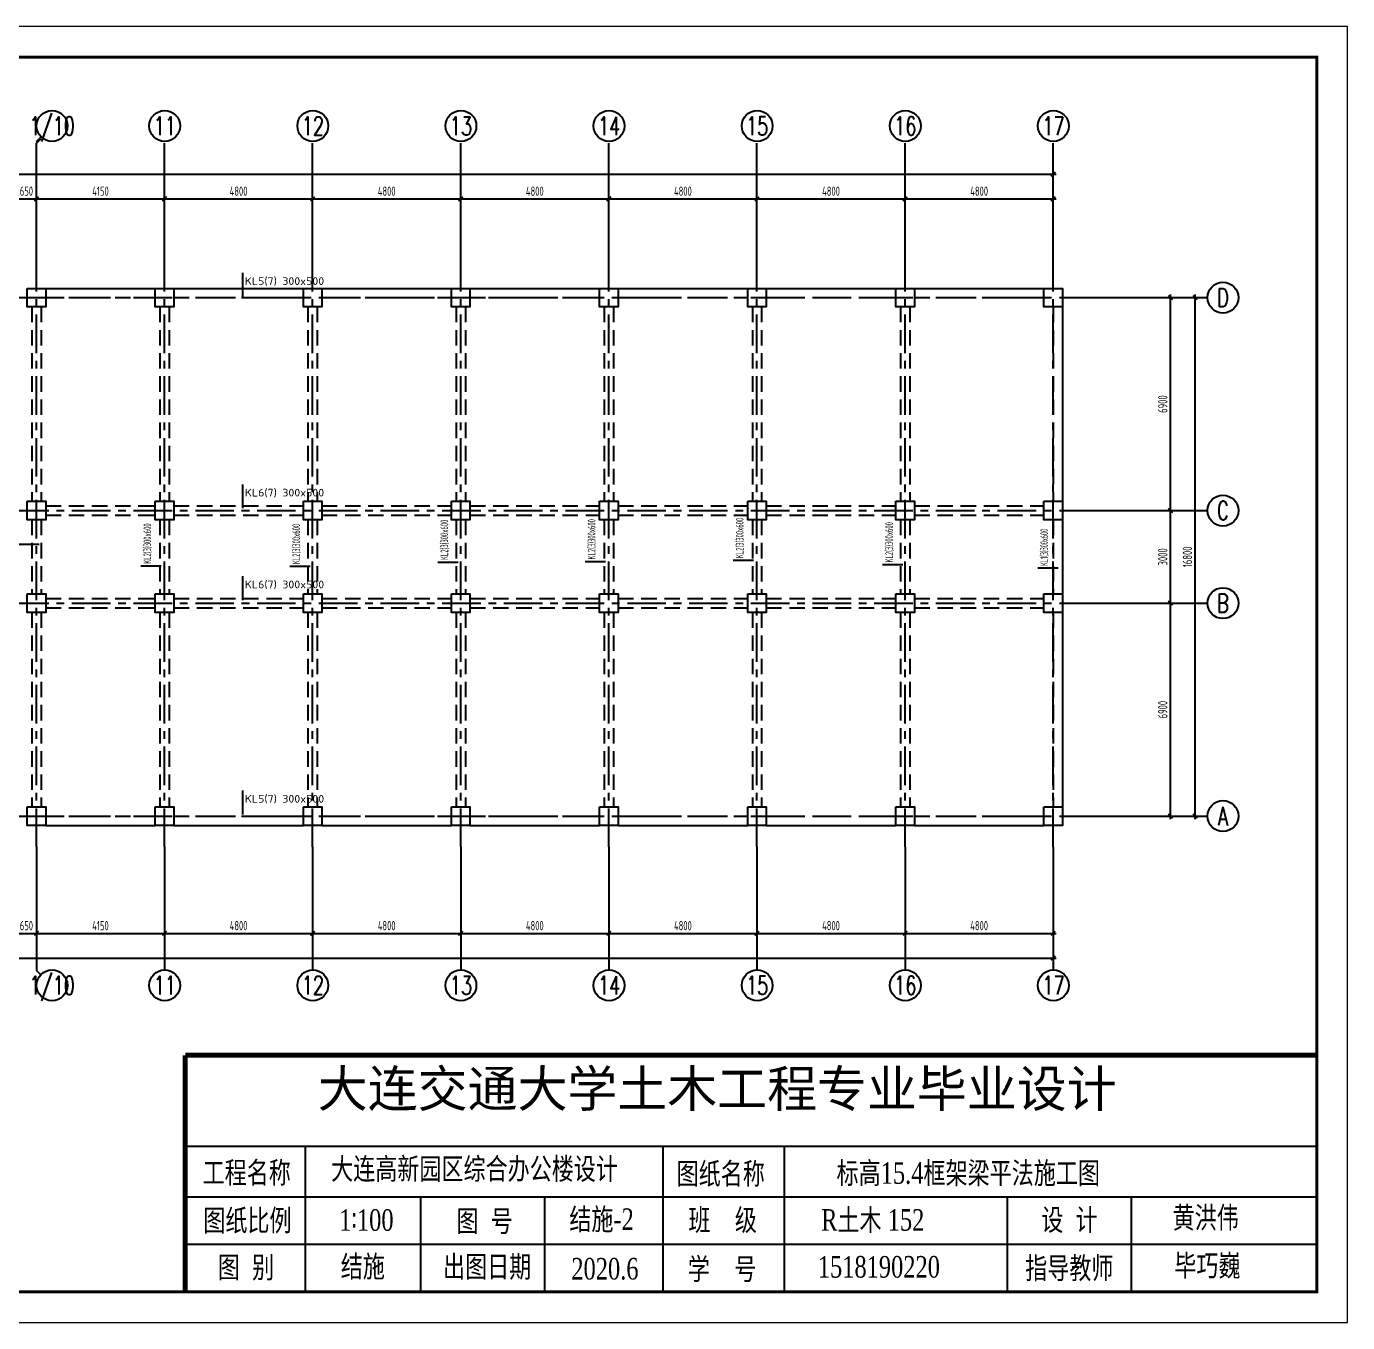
# Model space of a CAD drawing. Extents: x 50245 to 535158, y -325728 to -122983.
# Drawn here: x 111530 to 154345, y -211588 to -169588 of the extents above; entities that cross this region are included whole.
import ezdxf
from ezdxf.enums import TextEntityAlignment as Align

# ---------------------------------------------------------------- set-up
doc = ezdxf.new("R2010")
doc.units = 0
doc.header["$LTSCALE"] = 1000
doc.linetypes.add('CENTER', pattern=[2, 1.25, -0.25, 0.25, -0.25])
doc.linetypes.add('DASHED', pattern=[0.75, 0.5, -0.25])
doc.layers.get('0').update_dxf_attribs({"linetype": 'CONTINUOUS'})
doc.layers.get('Defpoints').update_dxf_attribs({"linetype": 'CONTINUOUS'})
for name, color, linetype in [('AXIS', 253, 'CENTER'), ('AXIS_DIM', 3, 'CONTINUOUS'), ('AXIS_NUM', 7, 'CONTINUOUS'), ('BEAM', 4, 'DASHED'), ('BEAM_CON', 4, 'CONTINUOUS'), ('COLU', 7, 'CONTINUOUS'), ('PUB_TEXT', 7, 'CONTINUOUS'), ('图框', 7, 'CONTINUOUS'), ('梁集中标注', 2, 'CONTINUOUS')]:
    doc.layers.add(name, color=color, linetype=linetype)
doc.layers.add('PUB_TITLE', color=7, linetype='CONTINUOUS', lineweight=0)
doc.styles.add('HZ', font='txt', dxfattribs={"bigfont": 'hztxt'})
doc.styles.add('TSSD_Axis', font='complex.shx', dxfattribs={"width": 0.7, "bigfont": 'hztxt.shx'})
doc.styles.add('TSSD_Dimension', font='tssdeng.shx', dxfattribs={"width": 0.7, "bigfont": 'hztxt.shx'})
doc.styles.add('图签', font='times.ttf', dxfattribs={"width": 0.75})
doc.dimstyles.new('TSSD_100_100', dxfattribs={"dimtxt": 300, "dimasz": 100, "dimexe": 100, "dimexo": 250, "dimgap": 100, "dimtad": 1, "dimdec": 0, "dimzin": 0, "dimdsep": 46, "dimtxsty": 'TSSD_Dimension', "dimblk": 'ARCHTICK', "dimblk1": 'ARCHTICK', "dimblk2": 'ARCHTICK', "dimcen": 0, "dimdle": 100, "dimclrt": 7, "dimadec": 0, "dimazin": 0, "dimtfac": 1, "dimtdec": 0, "dimtix": 1, "dimtmove": 2, "dimatfit": 3, "dimfxl": 1, "dimtolj": 1, "dimtzin": 0, "dimarcsym": 0})

# ---------------------------------------------------------------- blocks, each defined once
blk = doc.blocks.new('_ArchTick')
at = {"color": 0, "linetype": 'ByBlock', "const_width": 0.5}
blk.add_lwpolyline([(-0.71, -0.71), (0.71, 0.71)], dxfattribs=at)
blk = doc.blocks.new('*D63')
at = {"layer": 'AXIS_DIM', "color": 0, "lineweight": -2, "transparency": 16777216}
for p, q in [((111205, -196426), (111205, -199076)), ((111855, -196426), (111855, -199076)), ((111105, -198976), (111955, -198976))]:
    blk.add_line(p, q, dxfattribs=at)
at = {"layer": 'Defpoints', "color": 0, "transparency": 16777216}
for p in [(111205, -196176), (111855, -196176), (111855, -198976)]:
    blk.add_point(p, dxfattribs=at)
at = {"layer": 'AXIS_DIM', "color": 0, "lineweight": -2, "transparency": 16777216, "xscale": 100, "yscale": 100, "zscale": 100, "rotation": 180}
blk.add_blockref('_ArchTick', (111205, -198976), dxfattribs=at)
at = {"layer": 'AXIS_DIM', "color": 0, "lineweight": -2, "transparency": 16777216, "xscale": 100, "yscale": 100, "zscale": 100}
blk.add_blockref('_ArchTick', (111855, -198976), dxfattribs=at)
at = {"layer": 'AXIS_DIM', "color": 7, "transparency": 16777216, "insert": (111530, -198726), "char_height": 300, "attachment_point": 5, "style": 'TSSD_Dimension'}
blk.add_mtext('\\A1;650', dxfattribs=at)
blk = doc.blocks.new('*D64')
at = {"layer": 'AXIS_DIM', "color": 0, "lineweight": -2, "transparency": 16777216}
for p, q in [((111855, -196426), (111855, -199076)), ((116005, -196426), (116005, -199076)), ((111755, -198976), (116105, -198976))]:
    blk.add_line(p, q, dxfattribs=at)
at = {"layer": 'Defpoints', "color": 0, "transparency": 16777216}
for p in [(111855, -196176), (116005, -196176), (116005, -198976)]:
    blk.add_point(p, dxfattribs=at)
at = {"layer": 'AXIS_DIM', "color": 0, "lineweight": -2, "transparency": 16777216, "xscale": 100, "yscale": 100, "zscale": 100, "rotation": 180}
blk.add_blockref('_ArchTick', (111855, -198976), dxfattribs=at)
at = {"layer": 'AXIS_DIM', "color": 0, "lineweight": -2, "transparency": 16777216, "xscale": 100, "yscale": 100, "zscale": 100}
blk.add_blockref('_ArchTick', (116005, -198976), dxfattribs=at)
at = {"layer": 'AXIS_DIM', "color": 7, "transparency": 16777216, "insert": (113930, -198726), "char_height": 300, "attachment_point": 5, "style": 'TSSD_Dimension'}
blk.add_mtext('\\A1;4150', dxfattribs=at)
blk = doc.blocks.new('*D65')
at = {"layer": 'AXIS_DIM', "color": 0, "lineweight": -2, "transparency": 16777216}
for p, q in [((116005, -196426), (116005, -199076)), ((120805, -196426), (120805, -199076)), ((115905, -198976), (120905, -198976))]:
    blk.add_line(p, q, dxfattribs=at)
at = {"layer": 'Defpoints', "color": 0, "transparency": 16777216}
for p in [(116005, -196176), (120805, -196176), (120805, -198976)]:
    blk.add_point(p, dxfattribs=at)
at = {"layer": 'AXIS_DIM', "color": 0, "lineweight": -2, "transparency": 16777216, "xscale": 100, "yscale": 100, "zscale": 100, "rotation": 180}
blk.add_blockref('_ArchTick', (116005, -198976), dxfattribs=at)
at = {"layer": 'AXIS_DIM', "color": 0, "lineweight": -2, "transparency": 16777216, "xscale": 100, "yscale": 100, "zscale": 100}
blk.add_blockref('_ArchTick', (120805, -198976), dxfattribs=at)
at = {"layer": 'AXIS_DIM', "color": 7, "transparency": 16777216, "insert": (118405, -198726), "char_height": 300, "attachment_point": 5, "style": 'TSSD_Dimension'}
blk.add_mtext('\\A1;4800', dxfattribs=at)
blk = doc.blocks.new('*D66')
at = {"layer": 'AXIS_DIM', "color": 0, "lineweight": -2, "transparency": 16777216}
for p, q in [((120805, -196426), (120805, -199076)), ((125605, -196426), (125605, -199076)), ((120705, -198976), (125705, -198976))]:
    blk.add_line(p, q, dxfattribs=at)
at = {"layer": 'Defpoints', "color": 0, "transparency": 16777216}
for p in [(120805, -196176), (125605, -196176), (125605, -198976)]:
    blk.add_point(p, dxfattribs=at)
at = {"layer": 'AXIS_DIM', "color": 0, "lineweight": -2, "transparency": 16777216, "xscale": 100, "yscale": 100, "zscale": 100, "rotation": 180}
blk.add_blockref('_ArchTick', (120805, -198976), dxfattribs=at)
at = {"layer": 'AXIS_DIM', "color": 0, "lineweight": -2, "transparency": 16777216, "xscale": 100, "yscale": 100, "zscale": 100}
blk.add_blockref('_ArchTick', (125605, -198976), dxfattribs=at)
at = {"layer": 'AXIS_DIM', "color": 7, "transparency": 16777216, "insert": (123205, -198726), "char_height": 300, "attachment_point": 5, "style": 'TSSD_Dimension'}
blk.add_mtext('\\A1;4800', dxfattribs=at)
blk = doc.blocks.new('*D67')
at = {"layer": 'AXIS_DIM', "color": 0, "lineweight": -2, "transparency": 16777216}
for p, q in [((125605, -196426), (125605, -199076)), ((130405, -196426), (130405, -199076)), ((125505, -198976), (130505, -198976))]:
    blk.add_line(p, q, dxfattribs=at)
at = {"layer": 'Defpoints', "color": 0, "transparency": 16777216}
for p in [(125605, -196176), (130405, -196176), (130405, -198976)]:
    blk.add_point(p, dxfattribs=at)
at = {"layer": 'AXIS_DIM', "color": 0, "lineweight": -2, "transparency": 16777216, "xscale": 100, "yscale": 100, "zscale": 100, "rotation": 180}
blk.add_blockref('_ArchTick', (125605, -198976), dxfattribs=at)
at = {"layer": 'AXIS_DIM', "color": 0, "lineweight": -2, "transparency": 16777216, "xscale": 100, "yscale": 100, "zscale": 100}
blk.add_blockref('_ArchTick', (130405, -198976), dxfattribs=at)
at = {"layer": 'AXIS_DIM', "color": 7, "transparency": 16777216, "insert": (128005, -198726), "char_height": 300, "attachment_point": 5, "style": 'TSSD_Dimension'}
blk.add_mtext('\\A1;4800', dxfattribs=at)
blk = doc.blocks.new('*D68')
at = {"layer": 'AXIS_DIM', "color": 0, "lineweight": -2, "transparency": 16777216}
for p, q in [((130405, -196426), (130405, -199076)), ((135205, -196426), (135205, -199076)), ((130305, -198976), (135305, -198976))]:
    blk.add_line(p, q, dxfattribs=at)
at = {"layer": 'Defpoints', "color": 0, "transparency": 16777216}
for p in [(130405, -196176), (135205, -196176), (135205, -198976)]:
    blk.add_point(p, dxfattribs=at)
at = {"layer": 'AXIS_DIM', "color": 0, "lineweight": -2, "transparency": 16777216, "xscale": 100, "yscale": 100, "zscale": 100, "rotation": 180}
blk.add_blockref('_ArchTick', (130405, -198976), dxfattribs=at)
at = {"layer": 'AXIS_DIM', "color": 0, "lineweight": -2, "transparency": 16777216, "xscale": 100, "yscale": 100, "zscale": 100}
blk.add_blockref('_ArchTick', (135205, -198976), dxfattribs=at)
at = {"layer": 'AXIS_DIM', "color": 7, "transparency": 16777216, "insert": (132805, -198726), "char_height": 300, "attachment_point": 5, "style": 'TSSD_Dimension'}
blk.add_mtext('\\A1;4800', dxfattribs=at)
blk = doc.blocks.new('*D69')
at = {"layer": 'AXIS_DIM', "color": 0, "lineweight": -2, "transparency": 16777216}
for p, q in [((135205, -196426), (135205, -199076)), ((140005, -196426), (140005, -199076)), ((135105, -198976), (140105, -198976))]:
    blk.add_line(p, q, dxfattribs=at)
at = {"layer": 'Defpoints', "color": 0, "transparency": 16777216}
for p in [(135205, -196176), (140005, -196176), (140005, -198976)]:
    blk.add_point(p, dxfattribs=at)
at = {"layer": 'AXIS_DIM', "color": 0, "lineweight": -2, "transparency": 16777216, "xscale": 100, "yscale": 100, "zscale": 100, "rotation": 180}
blk.add_blockref('_ArchTick', (135205, -198976), dxfattribs=at)
at = {"layer": 'AXIS_DIM', "color": 0, "lineweight": -2, "transparency": 16777216, "xscale": 100, "yscale": 100, "zscale": 100}
blk.add_blockref('_ArchTick', (140005, -198976), dxfattribs=at)
at = {"layer": 'AXIS_DIM', "color": 7, "transparency": 16777216, "insert": (137605, -198726), "char_height": 300, "attachment_point": 5, "style": 'TSSD_Dimension'}
blk.add_mtext('\\A1;4800', dxfattribs=at)
blk = doc.blocks.new('*D70')
at = {"layer": 'AXIS_DIM', "color": 0, "lineweight": -2, "transparency": 16777216}
for p, q in [((140005, -196426), (140005, -199076)), ((144805, -196426), (144805, -199076)), ((139905, -198976), (144905, -198976))]:
    blk.add_line(p, q, dxfattribs=at)
at = {"layer": 'Defpoints', "color": 0, "transparency": 16777216}
for p in [(140005, -196176), (144805, -196176), (144805, -198976)]:
    blk.add_point(p, dxfattribs=at)
at = {"layer": 'AXIS_DIM', "color": 0, "lineweight": -2, "transparency": 16777216, "xscale": 100, "yscale": 100, "zscale": 100, "rotation": 180}
blk.add_blockref('_ArchTick', (140005, -198976), dxfattribs=at)
at = {"layer": 'AXIS_DIM', "color": 0, "lineweight": -2, "transparency": 16777216, "xscale": 100, "yscale": 100, "zscale": 100}
blk.add_blockref('_ArchTick', (144805, -198976), dxfattribs=at)
at = {"layer": 'AXIS_DIM', "color": 7, "transparency": 16777216, "insert": (142405, -198726), "char_height": 300, "attachment_point": 5, "style": 'TSSD_Dimension'}
blk.add_mtext('\\A1;4800', dxfattribs=at)
blk = doc.blocks.new('*D71')
at = {"layer": 'AXIS_DIM', "color": 0, "lineweight": -2, "transparency": 16777216}
for p, q in [((68005, -196426), (68005, -199876)), ((144805, -196426), (144805, -199876)), ((67905, -199776), (144905, -199776))]:
    blk.add_line(p, q, dxfattribs=at)
at = {"layer": 'Defpoints', "color": 0, "transparency": 16777216}
for p in [(68005, -196176), (144805, -196176), (144805, -199776)]:
    blk.add_point(p, dxfattribs=at)
at = {"layer": 'AXIS_DIM', "color": 0, "lineweight": -2, "transparency": 16777216, "xscale": 100, "yscale": 100, "zscale": 100, "rotation": 180}
blk.add_blockref('_ArchTick', (68005, -199776), dxfattribs=at)
at = {"layer": 'AXIS_DIM', "color": 0, "lineweight": -2, "transparency": 16777216, "xscale": 100, "yscale": 100, "zscale": 100}
blk.add_blockref('_ArchTick', (144805, -199776), dxfattribs=at)
at = {"layer": 'AXIS_DIM', "color": 7, "transparency": 16777216, "insert": (106405, -199526), "char_height": 300, "attachment_point": 5, "style": 'TSSD_Dimension'}
blk.add_mtext('\\A1;76800', dxfattribs=at)
blk = doc.blocks.new('*D85')
at = {"layer": 'AXIS_DIM', "color": 0, "lineweight": -2, "transparency": 16777216}
for p, q in [((111205, -177126), (111205, -175076)), ((111855, -177126), (111855, -175076)), ((111105, -175176), (111955, -175176))]:
    blk.add_line(p, q, dxfattribs=at)
at = {"layer": 'Defpoints', "color": 0, "transparency": 16777216}
for p in [(111855, -175176), (111205, -177376), (111855, -177376)]:
    blk.add_point(p, dxfattribs=at)
at = {"layer": 'AXIS_DIM', "color": 0, "lineweight": -2, "transparency": 16777216, "xscale": 100, "yscale": 100, "zscale": 100, "rotation": 180}
blk.add_blockref('_ArchTick', (111205, -175176), dxfattribs=at)
at = {"layer": 'AXIS_DIM', "color": 0, "lineweight": -2, "transparency": 16777216, "xscale": 100, "yscale": 100, "zscale": 100}
blk.add_blockref('_ArchTick', (111855, -175176), dxfattribs=at)
at = {"layer": 'AXIS_DIM', "color": 7, "transparency": 16777216, "insert": (111530, -174926), "char_height": 300, "attachment_point": 5, "style": 'TSSD_Dimension'}
blk.add_mtext('\\A1;650', dxfattribs=at)
blk = doc.blocks.new('*D86')
at = {"layer": 'AXIS_DIM', "color": 0, "lineweight": -2, "transparency": 16777216}
for p, q in [((111855, -177126), (111855, -175076)), ((116005, -177126), (116005, -175076)), ((111755, -175176), (116105, -175176))]:
    blk.add_line(p, q, dxfattribs=at)
at = {"layer": 'Defpoints', "color": 0, "transparency": 16777216}
for p in [(116005, -175176), (111855, -177376), (116005, -177376)]:
    blk.add_point(p, dxfattribs=at)
at = {"layer": 'AXIS_DIM', "color": 0, "lineweight": -2, "transparency": 16777216, "xscale": 100, "yscale": 100, "zscale": 100, "rotation": 180}
blk.add_blockref('_ArchTick', (111855, -175176), dxfattribs=at)
at = {"layer": 'AXIS_DIM', "color": 0, "lineweight": -2, "transparency": 16777216, "xscale": 100, "yscale": 100, "zscale": 100}
blk.add_blockref('_ArchTick', (116005, -175176), dxfattribs=at)
at = {"layer": 'AXIS_DIM', "color": 7, "transparency": 16777216, "insert": (113930, -174926), "char_height": 300, "attachment_point": 5, "style": 'TSSD_Dimension'}
blk.add_mtext('\\A1;4150', dxfattribs=at)
blk = doc.blocks.new('*D87')
at = {"layer": 'AXIS_DIM', "color": 0, "lineweight": -2, "transparency": 16777216}
for p, q in [((116005, -177126), (116005, -175076)), ((120805, -177126), (120805, -175076)), ((115905, -175176), (120905, -175176))]:
    blk.add_line(p, q, dxfattribs=at)
at = {"layer": 'Defpoints', "color": 0, "transparency": 16777216}
for p in [(120805, -175176), (116005, -177376), (120805, -177376)]:
    blk.add_point(p, dxfattribs=at)
at = {"layer": 'AXIS_DIM', "color": 0, "lineweight": -2, "transparency": 16777216, "xscale": 100, "yscale": 100, "zscale": 100, "rotation": 180}
blk.add_blockref('_ArchTick', (116005, -175176), dxfattribs=at)
at = {"layer": 'AXIS_DIM', "color": 0, "lineweight": -2, "transparency": 16777216, "xscale": 100, "yscale": 100, "zscale": 100}
blk.add_blockref('_ArchTick', (120805, -175176), dxfattribs=at)
at = {"layer": 'AXIS_DIM', "color": 7, "transparency": 16777216, "insert": (118405, -174926), "char_height": 300, "attachment_point": 5, "style": 'TSSD_Dimension'}
blk.add_mtext('\\A1;4800', dxfattribs=at)
blk = doc.blocks.new('*D88')
at = {"layer": 'AXIS_DIM', "color": 0, "lineweight": -2, "transparency": 16777216}
for p, q in [((120805, -177126), (120805, -175076)), ((125605, -177126), (125605, -175076)), ((120705, -175176), (125705, -175176))]:
    blk.add_line(p, q, dxfattribs=at)
at = {"layer": 'Defpoints', "color": 0, "transparency": 16777216}
for p in [(125605, -175176), (120805, -177376), (125605, -177376)]:
    blk.add_point(p, dxfattribs=at)
at = {"layer": 'AXIS_DIM', "color": 0, "lineweight": -2, "transparency": 16777216, "xscale": 100, "yscale": 100, "zscale": 100, "rotation": 180}
blk.add_blockref('_ArchTick', (120805, -175176), dxfattribs=at)
at = {"layer": 'AXIS_DIM', "color": 0, "lineweight": -2, "transparency": 16777216, "xscale": 100, "yscale": 100, "zscale": 100}
blk.add_blockref('_ArchTick', (125605, -175176), dxfattribs=at)
at = {"layer": 'AXIS_DIM', "color": 7, "transparency": 16777216, "insert": (123205, -174926), "char_height": 300, "attachment_point": 5, "style": 'TSSD_Dimension'}
blk.add_mtext('\\A1;4800', dxfattribs=at)
blk = doc.blocks.new('*D89')
at = {"layer": 'AXIS_DIM', "color": 0, "lineweight": -2, "transparency": 16777216}
for p, q in [((125605, -177126), (125605, -175076)), ((130405, -177126), (130405, -175076)), ((125505, -175176), (130505, -175176))]:
    blk.add_line(p, q, dxfattribs=at)
at = {"layer": 'Defpoints', "color": 0, "transparency": 16777216}
for p in [(130405, -175176), (125605, -177376), (130405, -177376)]:
    blk.add_point(p, dxfattribs=at)
at = {"layer": 'AXIS_DIM', "color": 0, "lineweight": -2, "transparency": 16777216, "xscale": 100, "yscale": 100, "zscale": 100, "rotation": 180}
blk.add_blockref('_ArchTick', (125605, -175176), dxfattribs=at)
at = {"layer": 'AXIS_DIM', "color": 0, "lineweight": -2, "transparency": 16777216, "xscale": 100, "yscale": 100, "zscale": 100}
blk.add_blockref('_ArchTick', (130405, -175176), dxfattribs=at)
at = {"layer": 'AXIS_DIM', "color": 7, "transparency": 16777216, "insert": (128005, -174926), "char_height": 300, "attachment_point": 5, "style": 'TSSD_Dimension'}
blk.add_mtext('\\A1;4800', dxfattribs=at)
blk = doc.blocks.new('*D90')
at = {"layer": 'AXIS_DIM', "color": 0, "lineweight": -2, "transparency": 16777216}
for p, q in [((130405, -177126), (130405, -175076)), ((135205, -177126), (135205, -175076)), ((130305, -175176), (135305, -175176))]:
    blk.add_line(p, q, dxfattribs=at)
at = {"layer": 'Defpoints', "color": 0, "transparency": 16777216}
for p in [(135205, -175176), (130405, -177376), (135205, -177376)]:
    blk.add_point(p, dxfattribs=at)
at = {"layer": 'AXIS_DIM', "color": 0, "lineweight": -2, "transparency": 16777216, "xscale": 100, "yscale": 100, "zscale": 100, "rotation": 180}
blk.add_blockref('_ArchTick', (130405, -175176), dxfattribs=at)
at = {"layer": 'AXIS_DIM', "color": 0, "lineweight": -2, "transparency": 16777216, "xscale": 100, "yscale": 100, "zscale": 100}
blk.add_blockref('_ArchTick', (135205, -175176), dxfattribs=at)
at = {"layer": 'AXIS_DIM', "color": 7, "transparency": 16777216, "insert": (132805, -174926), "char_height": 300, "attachment_point": 5, "style": 'TSSD_Dimension'}
blk.add_mtext('\\A1;4800', dxfattribs=at)
blk = doc.blocks.new('*D91')
at = {"layer": 'AXIS_DIM', "color": 0, "lineweight": -2, "transparency": 16777216}
for p, q in [((135205, -177126), (135205, -175076)), ((140005, -177126), (140005, -175076)), ((135105, -175176), (140105, -175176))]:
    blk.add_line(p, q, dxfattribs=at)
at = {"layer": 'Defpoints', "color": 0, "transparency": 16777216}
for p in [(140005, -175176), (135205, -177376), (140005, -177376)]:
    blk.add_point(p, dxfattribs=at)
at = {"layer": 'AXIS_DIM', "color": 0, "lineweight": -2, "transparency": 16777216, "xscale": 100, "yscale": 100, "zscale": 100, "rotation": 180}
blk.add_blockref('_ArchTick', (135205, -175176), dxfattribs=at)
at = {"layer": 'AXIS_DIM', "color": 0, "lineweight": -2, "transparency": 16777216, "xscale": 100, "yscale": 100, "zscale": 100}
blk.add_blockref('_ArchTick', (140005, -175176), dxfattribs=at)
at = {"layer": 'AXIS_DIM', "color": 7, "transparency": 16777216, "insert": (137605, -174926), "char_height": 300, "attachment_point": 5, "style": 'TSSD_Dimension'}
blk.add_mtext('\\A1;4800', dxfattribs=at)
blk = doc.blocks.new('*D92')
at = {"layer": 'AXIS_DIM', "color": 0, "lineweight": -2, "transparency": 16777216}
for p, q in [((140005, -177126), (140005, -175076)), ((144805, -177126), (144805, -175076)), ((139905, -175176), (144905, -175176))]:
    blk.add_line(p, q, dxfattribs=at)
at = {"layer": 'Defpoints', "color": 0, "transparency": 16777216}
for p in [(144805, -175176), (140005, -177376), (144805, -177376)]:
    blk.add_point(p, dxfattribs=at)
at = {"layer": 'AXIS_DIM', "color": 0, "lineweight": -2, "transparency": 16777216, "xscale": 100, "yscale": 100, "zscale": 100, "rotation": 180}
blk.add_blockref('_ArchTick', (140005, -175176), dxfattribs=at)
at = {"layer": 'AXIS_DIM', "color": 0, "lineweight": -2, "transparency": 16777216, "xscale": 100, "yscale": 100, "zscale": 100}
blk.add_blockref('_ArchTick', (144805, -175176), dxfattribs=at)
at = {"layer": 'AXIS_DIM', "color": 7, "transparency": 16777216, "insert": (142405, -174926), "char_height": 300, "attachment_point": 5, "style": 'TSSD_Dimension'}
blk.add_mtext('\\A1;4800', dxfattribs=at)
blk = doc.blocks.new('*D93')
at = {"layer": 'AXIS_DIM', "color": 0, "lineweight": -2, "transparency": 16777216}
for p, q in [((67905, -174376), (144905, -174376)), ((68005, -177126), (68005, -174276)), ((144805, -177126), (144805, -174276))]:
    blk.add_line(p, q, dxfattribs=at)
at = {"layer": 'Defpoints', "color": 0, "transparency": 16777216}
for p in [(144805, -174376), (68005, -177376), (144805, -177376)]:
    blk.add_point(p, dxfattribs=at)
at = {"layer": 'AXIS_DIM', "color": 0, "lineweight": -2, "transparency": 16777216, "xscale": 100, "yscale": 100, "zscale": 100, "rotation": 180}
blk.add_blockref('_ArchTick', (68005, -174376), dxfattribs=at)
at = {"layer": 'AXIS_DIM', "color": 0, "lineweight": -2, "transparency": 16777216, "xscale": 100, "yscale": 100, "zscale": 100}
blk.add_blockref('_ArchTick', (144805, -174376), dxfattribs=at)
at = {"layer": 'AXIS_DIM', "color": 7, "transparency": 16777216, "insert": (106405, -174126), "char_height": 300, "attachment_point": 5, "style": 'TSSD_Dimension'}
blk.add_mtext('\\A1;76800', dxfattribs=at)
blk = doc.blocks.new('ts_axno')
at = {"color": 0, "linetype": 'ByBlock', "lineweight": -2}
blk.add_circle((0, 0), 0.5, dxfattribs=at)
at = {"color": 0, "linetype": 'ByBlock', "lineweight": -2, "style": 'TSSD_Axis', "width": 0.7}
blk.add_attdef('A', text='', height=0.6, dxfattribs=at).set_placement((0, 0), align=Align.MIDDLE_CENTER)
blk = doc.blocks.new('*D94')
at = {"layer": 'AXIS_DIM', "color": 0, "lineweight": -2, "transparency": 16777216}
for p, q in [((146055, -188276), (148705, -188276)), ((148605, -195276), (148605, -188176)), ((146055, -195176), (148705, -195176))]:
    blk.add_line(p, q, dxfattribs=at)
at = {"layer": 'Defpoints', "color": 0, "transparency": 16777216}
for p in [(145805, -188276), (148605, -188276), (145805, -195176)]:
    blk.add_point(p, dxfattribs=at)
at = {"layer": 'AXIS_DIM', "color": 0, "lineweight": -2, "transparency": 16777216, "xscale": 100, "yscale": 100, "zscale": 100}
for p, rotation in [((148605, -188276), 90), ((148605, -195176), 270)]:
    blk.add_blockref('_ArchTick', p, dxfattribs=dict(at, rotation=rotation))
at = {"layer": 'AXIS_DIM', "color": 7, "transparency": 16777216, "insert": (148355, -191726), "char_height": 300, "attachment_point": 5, "rotation": 90, "style": 'TSSD_Dimension'}
blk.add_mtext('\\A1;6900', dxfattribs=at)
blk = doc.blocks.new('*D95')
at = {"layer": 'AXIS_DIM', "color": 0, "lineweight": -2, "transparency": 16777216}
for p, q in [((146055, -185276), (148705, -185276)), ((148605, -188376), (148605, -185176)), ((146055, -188276), (148705, -188276))]:
    blk.add_line(p, q, dxfattribs=at)
at = {"layer": 'Defpoints', "color": 0, "transparency": 16777216}
for p in [(145805, -185276), (148605, -185276), (145805, -188276)]:
    blk.add_point(p, dxfattribs=at)
at = {"layer": 'AXIS_DIM', "color": 0, "lineweight": -2, "transparency": 16777216, "xscale": 100, "yscale": 100, "zscale": 100}
for p, rotation in [((148605, -185276), 90), ((148605, -188276), 270)]:
    blk.add_blockref('_ArchTick', p, dxfattribs=dict(at, rotation=rotation))
at = {"layer": 'AXIS_DIM', "color": 7, "transparency": 16777216, "insert": (148355, -186776), "char_height": 300, "attachment_point": 5, "rotation": 90, "style": 'TSSD_Dimension'}
blk.add_mtext('\\A1;3000', dxfattribs=at)
blk = doc.blocks.new('*D96')
at = {"layer": 'AXIS_DIM', "color": 0, "lineweight": -2, "transparency": 16777216}
for p, q in [((146055, -178376), (148705, -178376)), ((148605, -185376), (148605, -178276)), ((146055, -185276), (148705, -185276))]:
    blk.add_line(p, q, dxfattribs=at)
at = {"layer": 'Defpoints', "color": 0, "transparency": 16777216}
for p in [(145805, -178376), (148605, -178376), (145805, -185276)]:
    blk.add_point(p, dxfattribs=at)
at = {"layer": 'AXIS_DIM', "color": 0, "lineweight": -2, "transparency": 16777216, "xscale": 100, "yscale": 100, "zscale": 100}
for p, rotation in [((148605, -178376), 90), ((148605, -185276), 270)]:
    blk.add_blockref('_ArchTick', p, dxfattribs=dict(at, rotation=rotation))
at = {"layer": 'AXIS_DIM', "color": 7, "transparency": 16777216, "insert": (148355, -181826), "char_height": 300, "attachment_point": 5, "rotation": 90, "style": 'TSSD_Dimension'}
blk.add_mtext('\\A1;6900', dxfattribs=at)
blk = doc.blocks.new('*D97')
at = {"layer": 'AXIS_DIM', "color": 0, "lineweight": -2, "transparency": 16777216}
for p, q in [((146055, -178376), (149505, -178376)), ((149405, -195276), (149405, -178276)), ((146055, -195176), (149505, -195176))]:
    blk.add_line(p, q, dxfattribs=at)
at = {"layer": 'Defpoints', "color": 0, "transparency": 16777216}
for p in [(145805, -178376), (149405, -178376), (145805, -195176)]:
    blk.add_point(p, dxfattribs=at)
at = {"layer": 'AXIS_DIM', "color": 0, "lineweight": -2, "transparency": 16777216, "xscale": 100, "yscale": 100, "zscale": 100}
for p, rotation in [((149405, -178376), 90), ((149405, -195176), 270)]:
    blk.add_blockref('_ArchTick', p, dxfattribs=dict(at, rotation=rotation))
at = {"layer": 'AXIS_DIM', "color": 7, "transparency": 16777216, "insert": (149155, -186776), "char_height": 300, "attachment_point": 5, "rotation": 90, "style": 'TSSD_Dimension'}
blk.add_mtext('\\A1;16800', dxfattribs=at)

msp = doc.modelspace()

# ---------------------------------------------------------------- linework, layer by layer
at = {"color": 7, "lineweight": -3}
for p, q in [((116677.7, -205867.9), (153345.1, -205867.9)), ((120577.2, -210588), (120577.2, -205867.9)), ((132149.1, -205867.9), (132149.1, -210588)), ((136094.7, -210588), (136094.7, -205867.9)), ((116677.7, -207513.2), (153345.1, -207513.2)), ((124303, -207513.2), (124303, -210588)), ((128314.4, -207513.2), (128314.4, -210588)), ((143317.9, -207513.2), (143317.9, -210588)), ((147329.2, -207513.2), (147329.2, -210588)), ((116677.7, -209045.1), (153345.1, -209045.1))]:
    msp.add_line(p, q, dxfattribs=at)
at = {"color": 7, "lineweight": -3, "const_width": 158.1}
for points in [[(116677.7, -202924.1), (153345.1, -202924.1)], [(116677.7, -202924.1), (116677.7, -210588)]]:
    msp.add_lwpolyline(points, dxfattribs=at)
at = {"layer": 'AXIS'}
for p, q in [((111855, -196176.1), (111855, -177376.1)), ((116005, -196176.1), (116005, -177376.1)), ((120805, -196176.1), (120805, -177376.1)), ((125605, -196176.1), (125605, -177376.1)), ((130405, -196176.1), (130405, -177376.1)), ((135205, -196176.1), (135205, -177376.1)), ((135205, -196176.1), (135205, -177376.1)), ((140005, -196176.1), (140005, -177376.1)), ((144805, -196176.1), (144805, -177376.1)), ((67005, -178376.1), (145805, -178376.1)), ((67005, -185276.1), (145805, -185276.1)), ((67005, -185276.1), (145805, -185276.1)), ((67005, -188276.1), (145805, -188276.1)), ((67005, -188276.1), (145805, -188276.1)), ((67005, -195176.1), (145805, -195176.1)), ((67005, -195176.1), (145805, -195176.1))]:
    msp.add_line(p, q, dxfattribs=at)
at = {"layer": 'AXIS_NUM'}
for p, q in [((111855, -173376.1), (112001.4, -173229.6)), ((111855, -177376.1), (111855, -173376.1)), ((111860.4, -173313.3), (112006.8, -173166.8)), ((116005, -177376.1), (116005, -173376.1)), ((120805, -177376.1), (120805, -173376.1)), ((125605, -177376.1), (125605, -173376.1)), ((130405, -177376.1), (130405, -173376.1)), ((135205, -177376.1), (135205, -173376.1)), ((140005, -177376.1), (140005, -173376.1)), ((144805, -177376.1), (144805, -173376.1)), ((145805, -178376.1), (149805, -178376.1)), ((145805, -185276.1), (149805, -185276.1)), ((145805, -188276.1), (149805, -188276.1)), ((145805, -195176.1), (149805, -195176.1)), ((111855, -196176.1), (111855, -200176.1)), ((116005, -196176.1), (116005, -200176.1)), ((120805, -196176.1), (120805, -200176.1)), ((125605, -196176.1), (125605, -200176.1)), ((130405, -196176.1), (130405, -200176.1)), ((135205, -196176.1), (135205, -200176.1)), ((140005, -196176.1), (140005, -200176.1)), ((144805, -196176.1), (144805, -200176.1)), ((111855, -200176.1), (112001.4, -200322.5))]:
    msp.add_line(p, q, dxfattribs=at)
at = {"layer": 'BEAM'}
for p, q in [((112155, -178376.1), (115705, -178376.1)), ((116305, -178376.1), (120505, -178376.1)), ((121105, -178376.1), (125305, -178376.1)), ((125905, -178376.1), (130105, -178376.1)), ((130705, -178376.1), (134905, -178376.1)), ((135505, -178376.1), (139705, -178376.1)), ((140305, -178376.1), (144505, -178376.1)), ((111705, -178676.1), (111705, -184976.1)), ((112005, -178676.1), (112005, -184976.1)), ((115855, -178676.1), (115855, -184976.1)), ((116155, -178676.1), (116155, -184976.1)), ((120655, -178676.1), (120655, -184976.1)), ((120955, -178676.1), (120955, -184976.1)), ((125455, -178676.1), (125455, -184976.1)), ((125755, -178676.1), (125755, -184976.1)), ((130255, -178676.1), (130255, -184976.1)), ((130555, -178676.1), (130555, -184976.1)), ((135055, -178676.1), (135055, -184976.1)), ((135355, -178676.1), (135355, -184976.1)), ((139855, -178676.1), (139855, -184976.1)), ((140155, -178676.1), (140155, -184976.1)), ((144805, -178676.1), (144805, -184976.1)), ((112155, -185126.1), (115705, -185126.1)), ((116305, -185126.1), (120505, -185126.1)), ((121105, -185126.1), (125305, -185126.1)), ((125905, -185126.1), (130105, -185126.1)), ((130705, -185126.1), (134905, -185126.1)), ((135505, -185126.1), (139705, -185126.1)), ((140305, -185126.1), (144505, -185126.1)), ((111705, -185576.1), (111705, -187976.1)), ((112005, -185576.1), (112005, -187976.1)), ((112155, -185426.1), (115705, -185426.1)), ((115855, -185576.1), (115855, -187976.1)), ((116155, -185576.1), (116155, -187976.1)), ((116305, -185426.1), (120505, -185426.1)), ((120655, -185576.1), (120655, -187976.1)), ((120955, -185576.1), (120955, -187976.1)), ((121105, -185426.1), (125305, -185426.1)), ((125455, -185576.1), (125455, -187976.1)), ((125755, -185576.1), (125755, -187976.1)), ((125905, -185426.1), (130105, -185426.1)), ((130255, -185576.1), (130255, -187976.1)), ((130555, -185576.1), (130555, -187976.1)), ((130705, -185426.1), (134905, -185426.1)), ((135055, -185576.1), (135055, -187976.1)), ((135355, -185576.1), (135355, -187976.1)), ((135505, -185426.1), (139705, -185426.1)), ((139855, -185576.1), (139855, -187976.1)), ((140155, -185576.1), (140155, -187976.1)), ((140305, -185426.1), (144505, -185426.1)), ((144805, -185576.1), (144805, -187976.1)), ((112155, -188126.1), (115705, -188126.1)), ((116305, -188126.1), (120505, -188126.1)), ((121105, -188126.1), (125305, -188126.1)), ((125905, -188126.1), (130105, -188126.1)), ((130705, -188126.1), (134905, -188126.1)), ((135505, -188126.1), (139705, -188126.1)), ((140305, -188126.1), (144505, -188126.1)), ((111705, -188576.1), (111705, -194876.1)), ((112005, -188576.1), (112005, -194876.1)), ((112155, -188426.1), (115705, -188426.1)), ((115855, -188576.1), (115855, -194876.1)), ((116155, -188576.1), (116155, -194876.1)), ((116305, -188426.1), (120505, -188426.1)), ((120655, -188576.1), (120655, -194876.1)), ((120955, -188576.1), (120955, -194876.1)), ((121105, -188426.1), (125305, -188426.1)), ((125455, -188576.1), (125455, -194876.1)), ((125755, -188576.1), (125755, -194876.1)), ((125905, -188426.1), (130105, -188426.1)), ((130255, -188576.1), (130255, -194876.1)), ((130555, -188576.1), (130555, -194876.1)), ((130705, -188426.1), (134905, -188426.1)), ((135055, -188576.1), (135055, -194876.1)), ((135355, -188576.1), (135355, -194876.1)), ((135505, -188426.1), (139705, -188426.1)), ((139855, -188576.1), (139855, -194876.1)), ((140155, -188576.1), (140155, -194876.1)), ((140305, -188426.1), (144505, -188426.1)), ((144805, -188576.1), (144805, -194876.1)), ((112155, -195176.1), (115705, -195176.1)), ((116305, -195176.1), (120505, -195176.1)), ((121105, -195176.1), (125305, -195176.1)), ((125905, -195176.1), (130105, -195176.1)), ((130705, -195176.1), (134905, -195176.1)), ((135505, -195176.1), (139705, -195176.1)), ((140305, -195176.1), (144505, -195176.1))]:
    msp.add_line(p, q, dxfattribs=at)
at = {"layer": 'BEAM_CON'}
for p, q in [((112155, -178076.1), (115705, -178076.1)), ((116305, -178076.1), (120505, -178076.1)), ((121105, -178076.1), (125305, -178076.1)), ((125905, -178076.1), (130105, -178076.1)), ((130705, -178076.1), (134905, -178076.1)), ((135505, -178076.1), (139705, -178076.1)), ((140305, -178076.1), (144505, -178076.1)), ((145105, -178676.1), (145105, -184976.1)), ((145105, -185576.1), (145105, -187976.1)), ((145105, -188576.1), (145105, -194876.1)), ((112155, -195476.1), (115705, -195476.1)), ((116305, -195476.1), (120505, -195476.1)), ((121105, -195476.1), (125305, -195476.1)), ((125905, -195476.1), (130105, -195476.1)), ((130705, -195476.1), (134905, -195476.1)), ((135505, -195476.1), (139705, -195476.1)), ((140305, -195476.1), (144505, -195476.1))]:
    msp.add_line(p, q, dxfattribs=at)
at = {"layer": 'COLU'}
for points in [[(111555, -178076.1), (112155, -178076.1), (112155, -178676.1), (111555, -178676.1)], [(115705, -178076.1), (116305, -178076.1), (116305, -178676.1), (115705, -178676.1)], [(120505, -178076.1), (121105, -178076.1), (121105, -178676.1), (120505, -178676.1)], [(125305, -178076.1), (125905, -178076.1), (125905, -178676.1), (125305, -178676.1)], [(130105, -178076.1), (130705, -178076.1), (130705, -178676.1), (130105, -178676.1)], [(134905, -178076.1), (135505, -178076.1), (135505, -178676.1), (134905, -178676.1)], [(139705, -178076.1), (140305, -178076.1), (140305, -178676.1), (139705, -178676.1)], [(144505, -178076.1), (145105, -178076.1), (145105, -178676.1), (144505, -178676.1)], [(111555, -184976.1), (112155, -184976.1), (112155, -185576.1), (111555, -185576.1)], [(115705, -184976.1), (116305, -184976.1), (116305, -185576.1), (115705, -185576.1)], [(120505, -184976.1), (121105, -184976.1), (121105, -185576.1), (120505, -185576.1)], [(125305, -184976.1), (125905, -184976.1), (125905, -185576.1), (125305, -185576.1)], [(130105, -184976.1), (130705, -184976.1), (130705, -185576.1), (130105, -185576.1)], [(134905, -184976.1), (135505, -184976.1), (135505, -185576.1), (134905, -185576.1)], [(139705, -184976.1), (140305, -184976.1), (140305, -185576.1), (139705, -185576.1)], [(144505, -184976.1), (145105, -184976.1), (145105, -185576.1), (144505, -185576.1)], [(111555, -187976.1), (112155, -187976.1), (112155, -188576.1), (111555, -188576.1)], [(115705, -187976.1), (116305, -187976.1), (116305, -188576.1), (115705, -188576.1)], [(120505, -187976.1), (121105, -187976.1), (121105, -188576.1), (120505, -188576.1)], [(125305, -187976.1), (125905, -187976.1), (125905, -188576.1), (125305, -188576.1)], [(130105, -187976.1), (130705, -187976.1), (130705, -188576.1), (130105, -188576.1)], [(134905, -187976.1), (135505, -187976.1), (135505, -188576.1), (134905, -188576.1)], [(139705, -187976.1), (140305, -187976.1), (140305, -188576.1), (139705, -188576.1)], [(144505, -187976.1), (145105, -187976.1), (145105, -188576.1), (144505, -188576.1)], [(111555, -194876.1), (112155, -194876.1), (112155, -195476.1), (111555, -195476.1)], [(115705, -194876.1), (116305, -194876.1), (116305, -195476.1), (115705, -195476.1)], [(120505, -194876.1), (121105, -194876.1), (121105, -195476.1), (120505, -195476.1)], [(125305, -194876.1), (125905, -194876.1), (125905, -195476.1), (125305, -195476.1)], [(130105, -194876.1), (130705, -194876.1), (130705, -195476.1), (130105, -195476.1)], [(134905, -194876.1), (135505, -194876.1), (135505, -195476.1), (134905, -195476.1)], [(139705, -194876.1), (140305, -194876.1), (140305, -195476.1), (139705, -195476.1)], [(144505, -194876.1), (145105, -194876.1), (145105, -195476.1), (144505, -195476.1)]]:
    msp.add_lwpolyline(points, close=True, dxfattribs=at)
at = {"layer": 'PUB_TEXT'}
msp.add_line((153345.1, -210588), (153345.1, -205588), dxfattribs=at)
at = {"layer": 'PUB_TITLE'}
msp.add_lwpolyline([(50245.1, -211588), (154345.1, -211588), (154345.1, -169588), (50245.1, -169588)], close=True, dxfattribs=at)
at = {"layer": 'PUB_TITLE', "const_width": 100}
msp.add_lwpolyline([(52745.1, -210588), (153345.1, -210588), (153345.1, -170588), (52745.1, -170588)], close=True, dxfattribs=at)
at = {"layer": '图框'}
for p, q in [((153345.1, -202924.1), (153345.1, -210588)), ((116677.7, -210588), (153345.1, -210588)), ((153345.1, -210588), (135345.1, -210588))]:
    msp.add_line(p, q, dxfattribs=at)
at = {"layer": '梁集中标注'}
for p, q in [((118545.2, -178345.8), (118545.2, -177572.6)), ((118545.2, -185200.8), (118545.2, -184427.6)), ((111937.6, -186375.1), (110758.3, -186375.1)), ((115895.1, -187076), (115237.2, -187076)), ((120721.3, -187090.3), (120063.5, -187090.3)), ((125520.7, -186956.3), (124862.8, -186956.3)), ((130294.1, -186937.4), (129636.3, -186937.4)), ((135093, -186896.1), (134435.2, -186896.1)), ((139935, -187034.4), (139277.1, -187034.4)), ((118545.2, -188176.3), (118545.2, -187403.1)), ((144960.7, -187147.5), (144302.8, -187147.5)), ((118545.2, -195121.1), (118545.2, -194347.9))]:
    msp.add_line(p, q, dxfattribs=at)

# ---------------------------------------------------------------- block references
at = {"layer": 'AXIS_NUM'}
ref = msp.add_blockref('ts_axno', (112360.4, -172813.3), dxfattribs=dict(at, xscale=1000, yscale=1000, zscale=1000))
ref.add_attrib('11', '1/10', dxfattribs={"height": 600, "style": 'TSSD_Axis', "width": 0.7}).set_placement((112360.4, -172813.3), align=Align.MIDDLE_CENTER)
ref = msp.add_blockref('ts_axno', (116010.4, -172813.3), dxfattribs=dict(at, xscale=1000, yscale=1000, zscale=1000))
ref.add_attrib('12', '11', dxfattribs={"height": 600, "style": 'TSSD_Axis', "width": 0.7}).set_placement((116010.4, -172813.3), align=Align.MIDDLE_CENTER)
ref = msp.add_blockref('ts_axno', (120810.4, -172813.3), dxfattribs=dict(at, xscale=1000, yscale=1000, zscale=1000))
ref.add_attrib('13', '12', dxfattribs={"height": 600, "style": 'TSSD_Axis', "width": 0.7}).set_placement((120810.4, -172813.3), align=Align.MIDDLE_CENTER)
ref = msp.add_blockref('ts_axno', (125610.4, -172813.3), dxfattribs=dict(at, xscale=1000, yscale=1000, zscale=1000))
ref.add_attrib('14', '13', dxfattribs={"height": 600, "style": 'TSSD_Axis', "width": 0.7}).set_placement((125610.4, -172813.3), align=Align.MIDDLE_CENTER)
ref = msp.add_blockref('ts_axno', (130410.4, -172813.3), dxfattribs=dict(at, xscale=1000, yscale=1000, zscale=1000))
ref.add_attrib('15', '14', dxfattribs={"height": 600, "style": 'TSSD_Axis', "width": 0.7}).set_placement((130410.4, -172813.3), align=Align.MIDDLE_CENTER)
ref = msp.add_blockref('ts_axno', (135210.4, -172813.3), dxfattribs=dict(at, xscale=1000, yscale=1000, zscale=1000))
ref.add_attrib('16', '15', dxfattribs={"height": 600, "style": 'TSSD_Axis', "width": 0.7}).set_placement((135210.4, -172813.3), align=Align.MIDDLE_CENTER)
ref = msp.add_blockref('ts_axno', (140010.4, -172813.3), dxfattribs=dict(at, xscale=1000, yscale=1000, zscale=1000))
ref.add_attrib('17', '16', dxfattribs={"height": 600, "style": 'TSSD_Axis', "width": 0.7}).set_placement((140010.4, -172813.3), align=Align.MIDDLE_CENTER)
ref = msp.add_blockref('ts_axno', (144810.4, -172813.3), dxfattribs=dict(at, xscale=1000, yscale=1000, zscale=1000))
ref.add_attrib('18', '17', dxfattribs={"height": 600, "style": 'TSSD_Axis', "width": 0.7}).set_placement((144810.4, -172813.3), align=Align.MIDDLE_CENTER)
ref = msp.add_blockref('ts_axno', (150305, -178376.1), dxfattribs=dict(at, xscale=1000, yscale=1000, zscale=1000))
ref.add_attrib('D', 'D', dxfattribs={"height": 600, "style": 'TSSD_Axis', "width": 0.7}).set_placement((150305, -178376.1), align=Align.MIDDLE_CENTER)
ref = msp.add_blockref('ts_axno', (150305, -185276.1), dxfattribs=dict(at, xscale=1000, yscale=1000, zscale=1000))
ref.add_attrib('C', 'C', dxfattribs={"height": 600, "style": 'TSSD_Axis', "width": 0.7}).set_placement((150305, -185276.1), align=Align.MIDDLE_CENTER)
ref = msp.add_blockref('ts_axno', (150305, -188276.1), dxfattribs=dict(at, xscale=1000, yscale=1000, zscale=1000))
ref.add_attrib('B', 'B', dxfattribs={"height": 600, "style": 'TSSD_Axis', "width": 0.7}).set_placement((150305, -188276.1), align=Align.MIDDLE_CENTER)
ref = msp.add_blockref('ts_axno', (150305, -195176.1), dxfattribs=dict(at, xscale=1000, yscale=1000, zscale=1000))
ref.add_attrib('A', 'A', dxfattribs={"height": 600, "style": 'TSSD_Axis', "width": 0.7}).set_placement((150305, -195176.1), align=Align.MIDDLE_CENTER)
ref = msp.add_blockref('ts_axno', (112360.4, -200661.2), dxfattribs=dict(at, xscale=1000, yscale=1000, zscale=1000))
ref.add_attrib('11', '1/10', dxfattribs={"height": 600, "style": 'TSSD_Axis', "width": 0.7}).set_placement((112360.4, -200661.2), align=Align.MIDDLE_CENTER)
ref = msp.add_blockref('ts_axno', (116010.4, -200661.2), dxfattribs=dict(at, xscale=1000, yscale=1000, zscale=1000))
ref.add_attrib('12', '11', dxfattribs={"height": 600, "style": 'TSSD_Axis', "width": 0.7}).set_placement((116010.4, -200661.2), align=Align.MIDDLE_CENTER)
ref = msp.add_blockref('ts_axno', (120810.4, -200661.2), dxfattribs=dict(at, xscale=1000, yscale=1000, zscale=1000))
ref.add_attrib('13', '12', dxfattribs={"height": 600, "style": 'TSSD_Axis', "width": 0.7}).set_placement((120810.4, -200661.2), align=Align.MIDDLE_CENTER)
ref = msp.add_blockref('ts_axno', (125610.4, -200661.2), dxfattribs=dict(at, xscale=1000, yscale=1000, zscale=1000))
ref.add_attrib('14', '13', dxfattribs={"height": 600, "style": 'TSSD_Axis', "width": 0.7}).set_placement((125610.4, -200661.2), align=Align.MIDDLE_CENTER)
ref = msp.add_blockref('ts_axno', (130410.4, -200661.2), dxfattribs=dict(at, xscale=1000, yscale=1000, zscale=1000))
ref.add_attrib('15', '14', dxfattribs={"height": 600, "style": 'TSSD_Axis', "width": 0.7}).set_placement((130410.4, -200661.2), align=Align.MIDDLE_CENTER)
ref = msp.add_blockref('ts_axno', (135210.4, -200661.2), dxfattribs=dict(at, xscale=1000, yscale=1000, zscale=1000))
ref.add_attrib('16', '15', dxfattribs={"height": 600, "style": 'TSSD_Axis', "width": 0.7}).set_placement((135210.4, -200661.2), align=Align.MIDDLE_CENTER)
ref = msp.add_blockref('ts_axno', (140010.4, -200661.2), dxfattribs=dict(at, xscale=1000, yscale=1000, zscale=1000))
ref.add_attrib('17', '16', dxfattribs={"height": 600, "style": 'TSSD_Axis', "width": 0.7}).set_placement((140010.4, -200661.2), align=Align.MIDDLE_CENTER)
ref = msp.add_blockref('ts_axno', (144810.4, -200661.2), dxfattribs=dict(at, xscale=1000, yscale=1000, zscale=1000))
ref.add_attrib('18', '17', dxfattribs={"height": 600, "style": 'TSSD_Axis', "width": 0.7}).set_placement((144810.4, -200661.2), align=Align.MIDDLE_CENTER)

# ---------------------------------------------------------------- texts
at = {"color": 7, "lineweight": -3, "style": '图签', "width": 0.75}
for s, height, p in [('工程名称', 699.03, (118669.4, -206714.5)), ('大连高新园区综合办公楼设计', 699.031, (126052.3, -206590.3)), ('图纸名称', 699.03, (134031, -206748.7)), ('标高15.4框架梁平法施工图', 699.031, (142053, -206728.7)), ('图纸比例', 699.03, (118692, -208264.2)), ('1∶100', 699.03, (122546.6, -208264.2)), ('图  号', 699.03, (126377.7, -208302.5)), ('结施-2', 699.03, (130168.6, -208224)), ('班    级', 699.03, (134092.9, -208249.1)), ('     R土木 152', 699.031, (138462.3, -208249.1)), ('设  计', 699.03, (145332, -208245.3)), ('黄洪伟', 699.03, (149747.1, -208171.3)), ('图  别', 699.03, (118644.8, -209793.7)), ('结施', 699.03, (122431.5, -209755.8)), ('出图日期', 699.03, (126461.4, -209766.5)), ('毕巧巍', 699.03, (149800.9, -209726.2)), ('2020.6', 699.03, (130277.8, -209845.5)), ('学    号', 699.03, (134073.1, -209832.6)), ('       1518190220', 699.031, (138462.3, -209781)), ('指导教师', 699.03, (145326.9, -209810.2))]:
    msp.add_text(s, height=height, dxfattribs=at).set_placement(p, align=Align.MIDDLE)
at = {"lineweight": -3, "insert": (118552.3, -203415.4), "char_height": 1186.116, "width": 59622.093, "attachment_point": 1, "style": 'HZ'}
msp.add_mtext('\\pt2.093e+004;{\\fFangSong|b0|i0|c134|p49;   大连交通大学土木工程专业毕业设计}', dxfattribs=at)
at = {"layer": '梁集中标注', "style": 'TSSD_Dimension', "width": 1.020746}
for s, p, p2 in [('KL5(7) 300x500', (118606.5, -177965.5), (121179, -177965.5)), ('KL6(7) 300x500', (118606.5, -184820.5), (121179, -184820.5)), ('KL6(7) 300x500', (118606.5, -187795.9), (121179, -187795.9)), ('KL5(7) 300x500', (118606.5, -194740.8), (121179, -194740.8))]:
    msp.add_text(s, height=250, dxfattribs=at).set_placement(p, p2, align=Align.FIT)
at = {"layer": '梁集中标注', "style": 'TSSD_Dimension'}
for s, width, p, p2 in [('KL2(3)300x600             ', 0.629016, (115572.5, -186997), (115572.5, -184424.5)), ('KL2(3)300x600             ', 0.629016, (120398.8, -187011.3), (120398.8, -184438.8)), ('KL2(3)300x600             ', 0.629016, (125198.2, -186877.2), (125198.2, -184304.7)), ('KL2(3)300x600             ', 0.629016, (129971.6, -186858.3), (129971.6, -184285.8)), ('KL2(3)300x600             ', 0.629016, (134770.5, -186817), (134770.5, -184244.5)), ('KL2(3)300x600             ', 0.629016, (139612.4, -186955.3), (139612.4, -184382.8)), ('KL1(3)300x600               ', 0.592512, (144638.2, -187068.4), (144638.2, -184495.9))]:
    msp.add_text(s, height=250, rotation=90, dxfattribs=dict(at, width=width)).set_placement(p, p2, align=Align.FIT)

# ---------------------------------------------------------------- dimensions: what is measured, and where the dimension line sits
at = {"layer": 'AXIS_DIM'}
for base, p1, p2, picture, middle in [((144805, -174376.1), (68005, -177376.1), (144805, -177376.1), '*D93', (106405, -174126.1)), ((111855, -175176.1), (111205, -177376.1), (111855, -177376.1), '*D85', (111530, -174926.1)), ((116005, -175176.1), (111855, -177376.1), (116005, -177376.1), '*D86', (113930, -174926.1)), ((120805, -175176.1), (116005, -177376.1), (120805, -177376.1), '*D87', (118405, -174926.1)), ((125605, -175176.1), (120805, -177376.1), (125605, -177376.1), '*D88', (123205, -174926.1)), ((130405, -175176.1), (125605, -177376.1), (130405, -177376.1), '*D89', (128005, -174926.1)), ((135205, -175176.1), (130405, -177376.1), (135205, -177376.1), '*D90', (132805, -174926.1)), ((140005, -175176.1), (135205, -177376.1), (140005, -177376.1), '*D91', (137605, -174926.1)), ((144805, -175176.1), (140005, -177376.1), (144805, -177376.1), '*D92', (142405, -174926.1))]:
    dim = msp.add_linear_dim(base=base, p1=p1, p2=p2, dimstyle='TSSD_100_100', dxfattribs=at)
    dim.commit()
    dim.dimension.update_dxf_attribs({"geometry": picture, "text_midpoint": middle})
for base, p1, p2, angle, picture, middle in [((148605, -178376.1), (145805, -185276.1), (145805, -178376.1), 270, '*D96', (148355, -181826.1)), ((149405, -178376.1), (145805, -195176.1), (145805, -178376.1), 270, '*D97', (149155, -186776.1)), ((148605, -185276.1), (145805, -188276.1), (145805, -185276.1), 270, '*D95', (148355, -186776.1)), ((148605, -188276.1), (145805, -195176.1), (145805, -188276.1), 270, '*D94', (148355, -191726.1)), ((144805, -199776.1), (68005, -196176.1), (144805, -196176.1), 180, '*D71', (106405, -199526.1)), ((111855, -198976.1), (111205, -196176.1), (111855, -196176.1), 180, '*D63', (111530, -198726.1)), ((116005, -198976.1), (111855, -196176.1), (116005, -196176.1), 180, '*D64', (113930, -198726.1)), ((120805, -198976.1), (116005, -196176.1), (120805, -196176.1), 180, '*D65', (118405, -198726.1)), ((125605, -198976.1), (120805, -196176.1), (125605, -196176.1), 180, '*D66', (123205, -198726.1)), ((130405, -198976.1), (125605, -196176.1), (130405, -196176.1), 180, '*D67', (128005, -198726.1)), ((135205, -198976.1), (130405, -196176.1), (135205, -196176.1), 180, '*D68', (132805, -198726.1)), ((140005, -198976.1), (135205, -196176.1), (140005, -196176.1), 180, '*D69', (137605, -198726.1)), ((144805, -198976.1), (140005, -196176.1), (144805, -196176.1), 180, '*D70', (142405, -198726.1))]:
    dim = msp.add_linear_dim(base=base, p1=p1, p2=p2, angle=angle, dimstyle='TSSD_100_100', dxfattribs=at)
    dim.commit()
    dim.dimension.update_dxf_attribs({"geometry": picture, "text_midpoint": middle})

doc.saveas('drawing.dxf')
